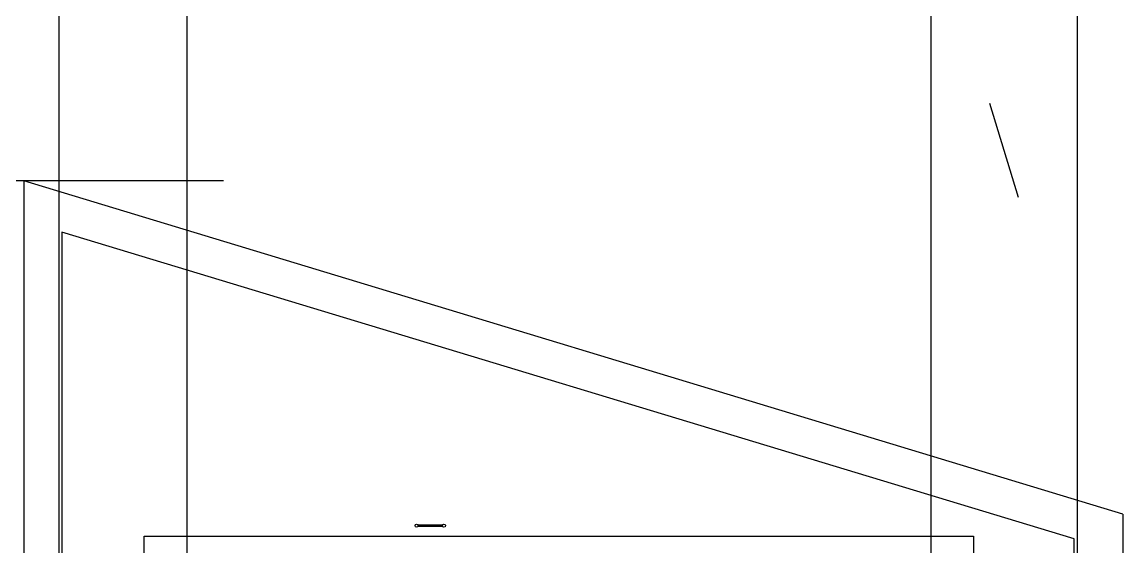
# Model space of a CAD drawing. Header units: metres. Extents: x 630750 to 860239, y 578133 to 726633.
# Drawn here: x 678899 to 696954, y 659485 to 668101 of the extents above; entities that cross this region are included whole.
import ezdxf

# ---------------------------------------------------------------- set-up
doc = ezdxf.new("R2010")
doc.units = ezdxf.units.M
doc.header["$LTSCALE"] = 300
doc.linetypes.add('CENTER', pattern=[50.8, 31.75, -6.35, 6.35, -6.35])
for name, color, linetype in [('A-CEN-1', 1, 'Continuous'), ('A-HAT-253', 253, 'Continuous'), ('A-STL1', 4, 'Continuous'), ('A-WIN-GLASS', 4, 'Continuous')]:
    doc.layers.add(name, color=color, linetype=linetype)

msp = doc.modelspace()

# ---------------------------------------------------------------- linework, layer by layer
at = {"layer": 'A-CEN-1', "linetype": 'Continuous'}
for p, q in [((679504.4, 706258.8), (679504.4, 627125.8)), ((681604.4, 706258.8), (681604.4, 627125.8)), ((693804.4, 706258.8), (693804.4, 634531.9)), ((696204.4, 706258.8), (696204.4, 636401.3)), ((682204.4, 665495.2), (657202.6, 665495.2))]:
    msp.add_line(p, q, dxfattribs=at)
at = {"layer": 'A-CEN-1', "linetype": 'CENTER'}
msp.add_line((685914.2, 695937.9), (695233.8, 665224.8), dxfattribs=at)
at = {"layer": 'A-HAT-253'}
for p, q in [((680904.4, 628164), (680904.4, 659660.2)), ((680904.4, 659660.2), (694504.6, 659660.2)), ((694504.6, 659660.2), (694504.6, 656110.2))]:
    msp.add_line(p, q, dxfattribs=at)
at = {"layer": 'A-STL1'}
for p, q in [((685391, 659847.7, 0), (685797.7, 659847.7, 0)), ((685391, 659847.7, 0), (685797.7, 659847.7, 0)), ((685797.7, 659822.7, 0), (685391, 659822.7, 0)), ((685797.7, 659822.7, 0), (685391, 659822.7, 0))]:
    msp.add_line(p, q, dxfattribs=at)
for centre in [(685369.4, 659835.2, 0), (685369.4, 659835.2, 0), (685819.4, 659835.2, 0), (685819.4, 659835.2, 0)]:
    msp.add_circle(centre, 25, dxfattribs=at)
at = {"layer": 'A-WIN-GLASS', "color": 5}
for p, q in [((696954.4, 660025.5), (678930.4, 665494.7)), ((678930.4, 665494.7), (678930.4, 626700.1)), ((696954.4, 660025.5), (678930.4, 665494.7)), ((678930.4, 665494.7), (678930.4, 626700.1)), ((696154.4, 659616.1), (679554.4, 664653.3)), ((679554.4, 664653.3), (679554.4, 627162.9)), ((696154.4, 659616.1), (679554.4, 664653.3)), ((679554.4, 664653.3), (679554.4, 627162.9)), ((696954.4, 660025.5), (696954.4, 640066.4)), ((696954.4, 660025.5), (696954.4, 640066.4)), ((696154.4, 640309.2), (696154.4, 659616.1)), ((696154.4, 640309.2), (696154.4, 659616.1))]:
    msp.add_line(p, q, dxfattribs=at)

doc.saveas('drawing.dxf')
